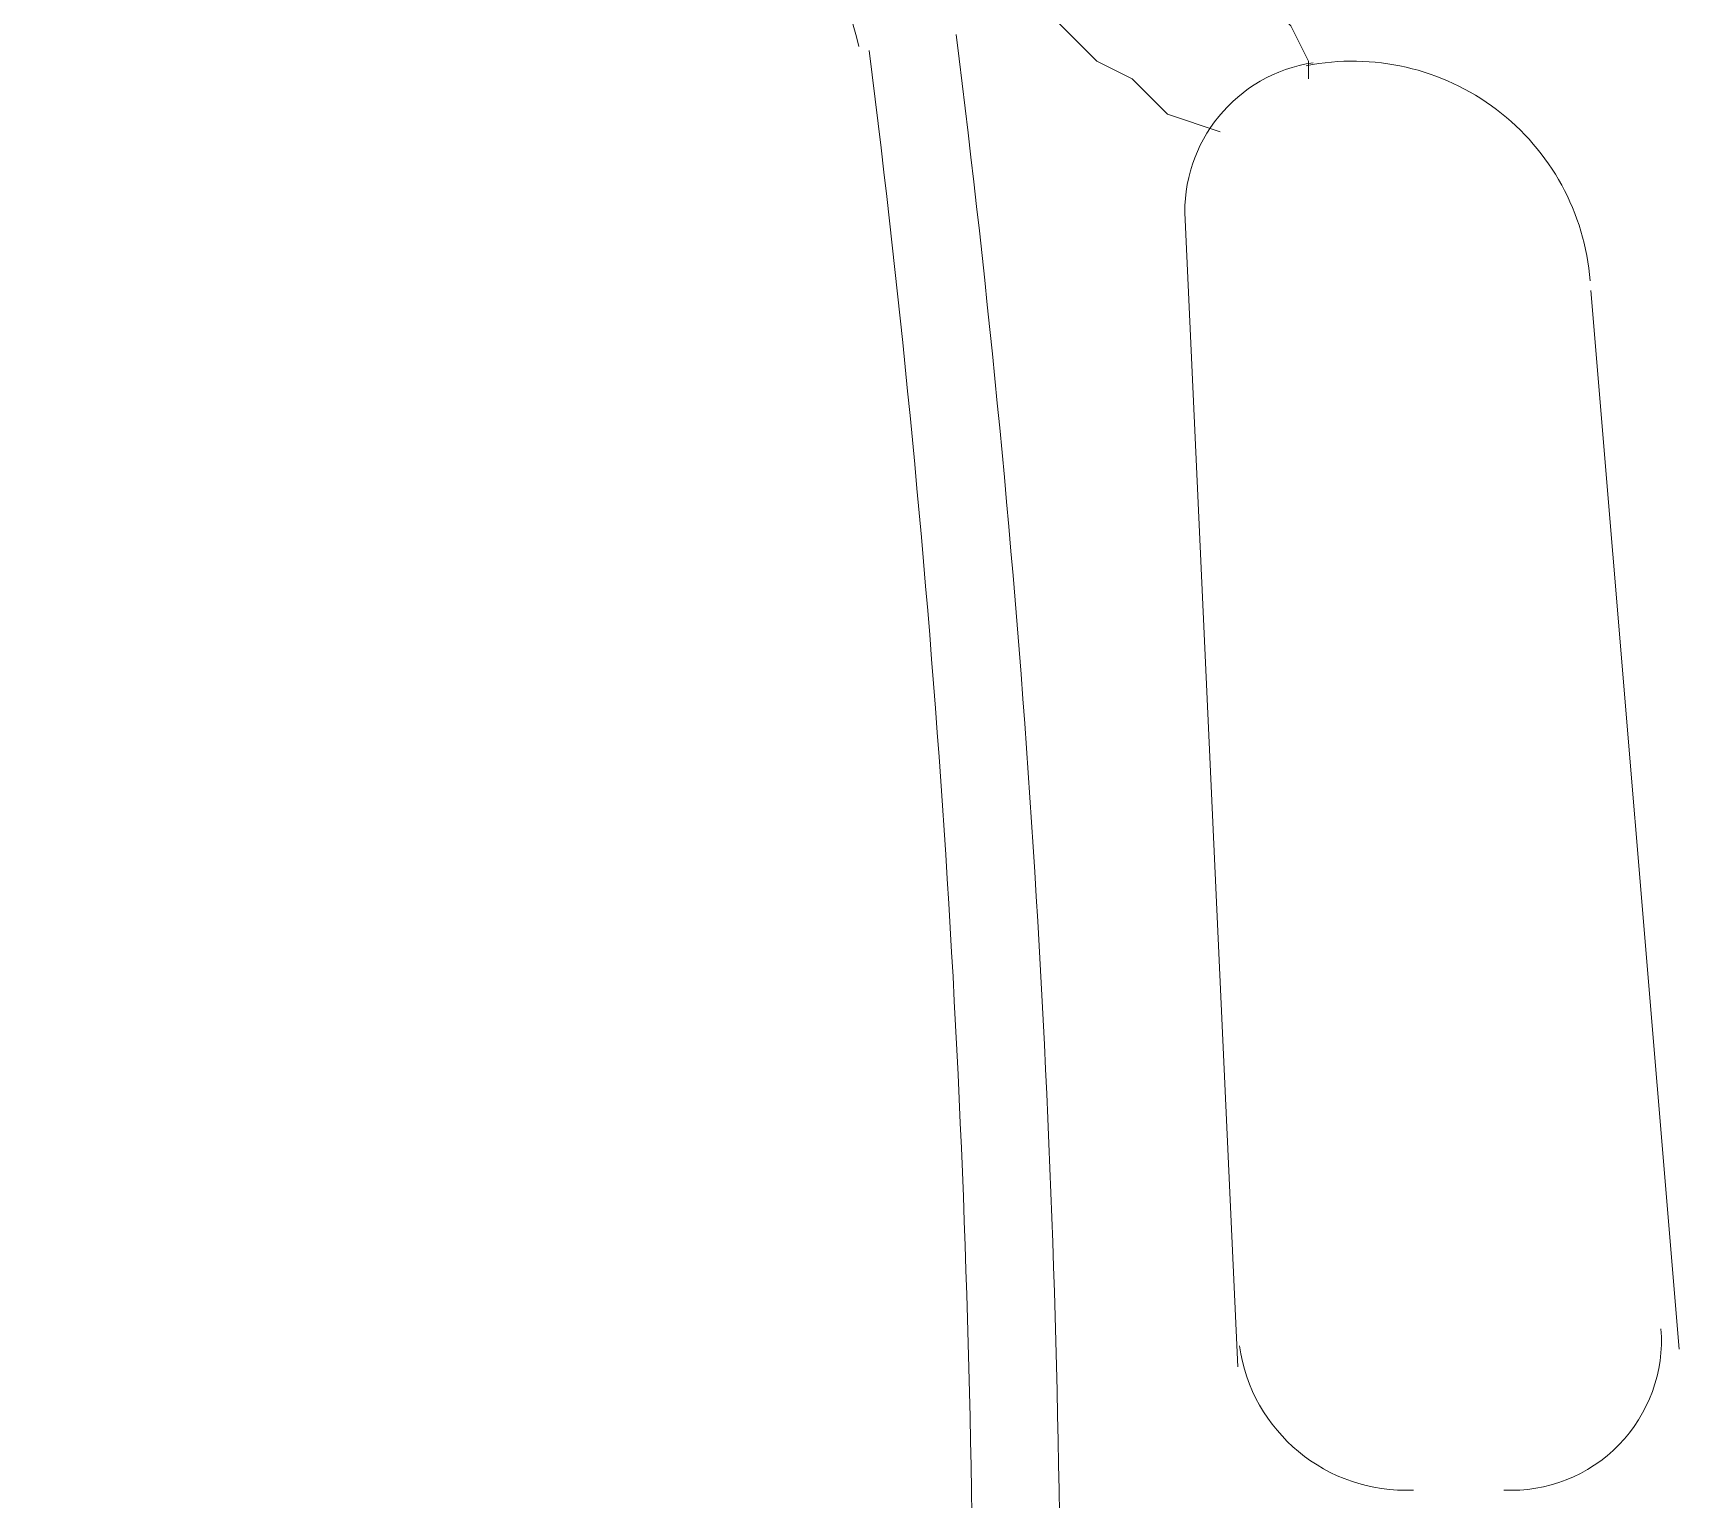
# Model space of a CAD drawing. Header units: metres. Extents: x 29 to 86.9, y -23.2 to 39.7.
# Drawn here: x 72.7389 to 72.967, y -17.3548 to -17.1515 of the extents above; entities that cross this region are included whole.
import ezdxf

# ---------------------------------------------------------------- set-up
doc = ezdxf.new("R2010")
doc.units = ezdxf.units.M
doc.header["$LTSCALE"] = 100
doc.layers.get('0').update_dxf_attribs({"color": 254})
doc.layers.add('Arqui', color=8, linetype='Continuous', lineweight=0)

# ---------------------------------------------------------------- blocks, each defined once
blk = doc.blocks.new('A$C9582355f')
at = {"layer": 'Arqui'}
for points in [[(43.87069789841354, 6.01054424023414, 0.2302038230448222), (43.84458634949357, 6.043060791098014, 0.0690426861728186), (43.75622567206159, 6.076287177362246, -0.0690426861728186), (43.84479571730952, 6.043500045313976, 0.0690426861728186), (43.75622567206159, 6.076287177362246)], [(43.83196595297358, 5.691178912201849, 0.2703998475502545), (43.89864054142157, 5.79336478653795, 0.02960972862131265), (43.88418046675753, 6.012208862330226)], [(43.9336816851656, 6.008287856306197, 0.3865970293348364), (43.91591073276555, 5.986497511394191), (43.92324753276552, 5.827533511393995)]]:
    blk.add_lwpolyline(points, format="xyb", dxfattribs=at)
for points in [[(43.89145473276557, 6.032963911393836), (43.89145473276557, 6.030518311394189), (43.89145473276557, 6.028072711394088), (43.88900913276558, 6.023181511393886), (43.89145473276557, 6.018290311394139), (43.89634593276554, 6.015844711394038), (43.90368273276562, 6.00850791139419), (43.90857393276559, 6.006062311394089), (43.91101953276558, 6.003616711393988), (43.91346513276557, 6.001171111393887), (43.92080193276553, 5.998725511394241)], [(43.91835633276554, 6.028072711394088), (43.92569313276562, 6.018290311394139), (43.93058433276559, 6.013399111393937), (43.93302993276558, 6.00850791139419), (43.93302993276558, 6.006062311394089)], [(43.98438753276554, 5.829979111394096), (43.9721595327656, 5.976715111394242)]]:
    blk.add_lwpolyline(points, dxfattribs=at)
for centre, radius, start, end in [((42.04381751648356, 5.779844426991531), 1.842746069768989, 0.4229731920603979, 7.174122096823408), ((43.9391439647456, 5.975492314845269), 0.03301556726749302, 4.471442207358202, 101.2280914956868), ((43.96115433122083, 5.83120192156548), 0.020787602749353, 267.1051340575046, 4.411162828866392), ((43.94648071917464, 5.833647516394194), 0.0232331952733387, 187.9596095298037, 272.6807054339814)]:
    blk.add_arc(centre, radius, start, end, dxfattribs=at)

msp = doc.modelspace()

# ---------------------------------------------------------------- block references
msp.add_blockref('A$C9582355f', (28.98266172889876, -23.16396569870889))

doc.saveas('drawing.dxf')
